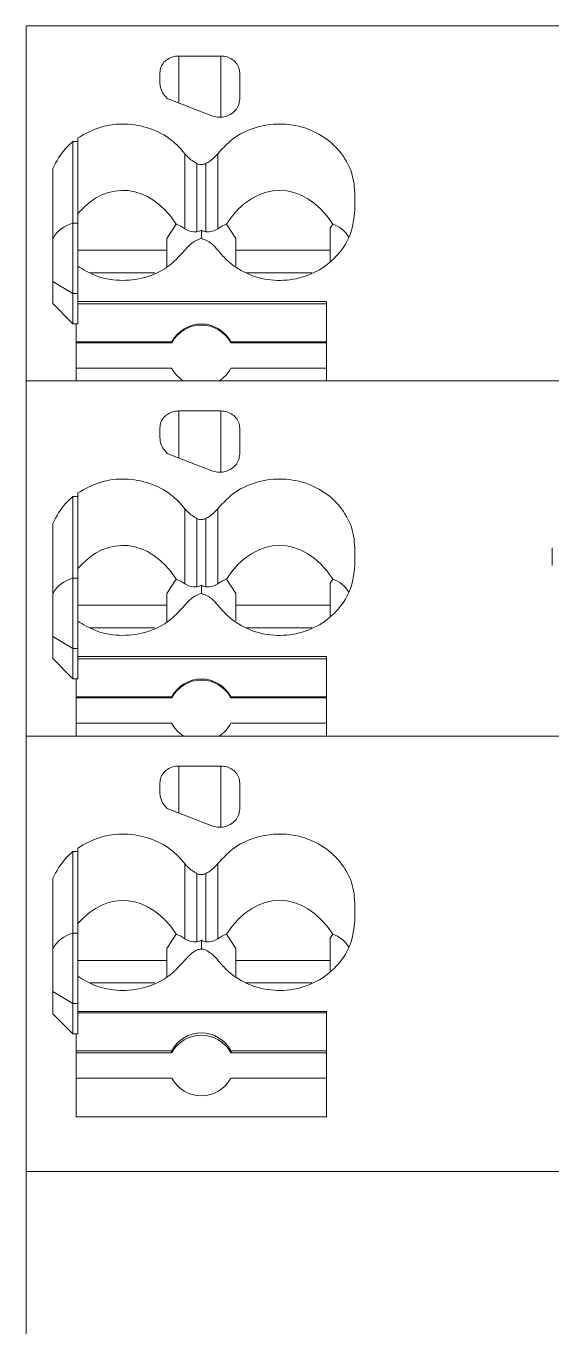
# Model space of a CAD drawing. Header units: millimetres. Extents: x 15 to 265, y 8 to 208.
# Drawn here: x 63.4 to 71.8, y 153.24 to 174 of the extents above; entities that cross this region are included whole.
import ezdxf

# ---------------------------------------------------------------- set-up
doc = ezdxf.new("R2010")
doc.units = ezdxf.units.MM

msp = doc.modelspace()

# ---------------------------------------------------------------- linework, layer by layer
at = {"color": 7, "linetype": 'Continuous', "lineweight": 15}
for p, q in [((85.105, 174.003), (63.405, 174.003)), ((63.405, 174.003), (63.405, 168.332)), ((66.516, 173.523), (65.843, 173.523)), ((65.542, 173.254), (65.542, 173.113)), ((66.817, 172.835), (66.817, 173.254)), ((66.373, 172.569), (65.658, 172.846)), ((64.23, 172.157), (64.23, 172.214)), ((64.23, 172.157), (64.155, 172.157)), ((64.155, 172.157), (64.155, 170.852)), ((64.23, 170.908), (64.23, 172.157)), ((65.942, 171.963), (65.942, 170.764)), ((66.468, 170.764), (66.468, 171.963)), ((66.134, 170.716), (66.134, 171.806)), ((66.276, 171.806), (66.276, 170.716)), ((63.833, 169.567), (63.833, 171.728)), ((68.655, 171.057), (68.655, 171.335)), ((64.155, 170.852), (64.23, 170.852)), ((64.155, 170.852), (64.155, 169.73)), ((64.23, 170.763), (64.23, 170.908)), ((64.23, 170.167), (64.23, 170.763)), ((65.803, 170.838), (65.655, 170.61)), ((66.205, 170.741), (66.205, 170.613)), ((66.606, 170.838), (66.755, 170.61)), ((68.26, 170.771), (68.303, 170.838)), ((68.26, 170.771), (68.26, 170.25)), ((65.655, 170.151), (65.655, 170.61)), ((66.755, 170.169), (66.755, 170.61)), ((65.655, 170.419), (64.23, 170.419)), ((66.755, 170.419), (68.26, 170.419)), ((64.23, 169.604), (64.23, 170.167)), ((63.833, 169.92), (64.155, 169.73)), ((65.463, 170.061), (64.428, 170.061)), ((67.967, 170.061), (66.915, 170.061)), ((64.155, 169.73), (64.23, 169.73)), ((64.155, 169.245), (63.833, 169.567)), ((64.23, 169.604), (68.205, 169.604)), ((64.23, 169.565), (64.23, 169.604)), ((64.23, 169.565), (64.23, 169.245)), ((64.23, 169.565), (68.205, 169.565)), ((68.205, 169.604), (68.205, 168.332)), ((64.155, 169.245), (64.205, 169.245)), ((64.205, 168.332), (64.205, 169.245)), ((64.205, 169.245), (64.23, 169.245)), ((64.205, 168.959), (65.731, 168.959)), ((64.205, 168.942), (65.731, 168.942)), ((65.731, 168.942), (65.731, 168.959)), ((66.679, 168.959), (66.679, 168.942)), ((66.679, 168.959), (68.205, 168.959)), ((66.679, 168.942), (68.205, 168.942)), ((65.731, 168.538), (64.205, 168.538)), ((68.205, 168.538), (66.679, 168.538)), ((85.105, 168.332), (63.405, 168.332)), ((63.405, 168.332), (63.405, 162.66)), ((66.516, 167.853), (65.843, 167.853)), ((65.542, 167.583), (65.542, 167.442)), ((66.817, 167.164), (66.817, 167.583)), ((66.373, 166.898), (65.658, 167.175)), ((64.23, 166.486), (64.155, 166.486)), ((64.155, 166.486), (64.155, 165.181)), ((64.23, 166.486), (64.23, 166.543)), ((64.23, 165.237), (64.23, 166.486)), ((65.942, 166.292), (65.942, 165.093)), ((66.468, 165.093), (66.468, 166.292)), ((63.833, 163.896), (63.833, 166.057)), ((66.134, 165.045), (66.134, 166.135)), ((66.276, 166.135), (66.276, 165.045)), ((68.655, 165.386), (68.655, 165.664)), ((71.805, 165.386), (71.805, 165.664)), ((64.155, 165.181), (64.23, 165.181)), ((64.155, 165.181), (64.155, 164.059)), ((64.23, 165.092), (64.23, 165.237)), ((65.803, 165.167), (65.655, 164.939)), ((66.606, 165.167), (66.755, 164.939)), ((68.26, 165.1), (68.303, 165.167)), ((64.23, 164.496), (64.23, 165.092)), ((65.655, 164.48), (65.655, 164.939)), ((66.205, 165.07), (66.205, 164.942)), ((66.755, 164.498), (66.755, 164.939)), ((68.26, 165.1), (68.26, 164.579)), ((65.655, 164.748), (64.23, 164.748)), ((66.755, 164.748), (68.26, 164.748)), ((64.23, 163.933), (64.23, 164.496)), ((65.463, 164.39), (64.428, 164.39)), ((67.967, 164.39), (66.915, 164.39)), ((63.833, 164.249), (64.155, 164.059)), ((64.155, 163.574), (63.833, 163.896)), ((64.155, 164.059), (64.23, 164.059)), ((64.23, 163.933), (68.205, 163.933)), ((64.23, 163.933), (64.23, 163.894)), ((64.23, 163.574), (64.23, 163.894)), ((64.23, 163.894), (68.205, 163.894)), ((68.205, 163.933), (68.205, 162.66)), ((64.155, 163.574), (64.205, 163.574)), ((64.205, 162.66), (64.205, 163.574)), ((64.23, 163.574), (64.205, 163.574)), ((64.205, 163.288), (65.731, 163.288)), ((64.205, 163.271), (65.731, 163.271)), ((65.731, 163.271), (65.731, 163.288)), ((66.679, 163.288), (66.679, 163.271)), ((66.679, 163.288), (68.205, 163.288)), ((66.679, 163.271), (68.205, 163.271)), ((65.731, 162.867), (64.205, 162.867)), ((68.205, 162.867), (66.679, 162.867)), ((85.105, 162.66), (63.405, 162.66)), ((63.405, 162.66), (63.405, 155.701)), ((66.516, 162.181), (65.843, 162.181)), ((65.542, 161.911), (65.542, 161.771)), ((66.817, 161.492), (66.817, 161.911)), ((66.373, 161.227), (65.658, 161.504)), ((64.23, 160.815), (64.155, 160.815)), ((64.155, 160.815), (64.155, 159.51)), ((64.23, 160.815), (64.23, 160.871)), ((64.23, 159.566), (64.23, 160.815)), ((65.942, 160.621), (65.942, 159.421)), ((66.468, 159.421), (66.468, 160.621)), ((63.833, 158.224), (63.833, 160.385)), ((66.134, 159.374), (66.134, 160.463)), ((66.276, 160.463), (66.276, 159.374)), ((68.655, 159.715), (68.655, 159.993)), ((64.155, 159.51), (64.23, 159.51)), ((64.155, 159.51), (64.155, 158.387)), ((64.23, 159.421), (64.23, 159.566)), ((65.803, 159.495), (65.655, 159.268)), ((66.606, 159.495), (66.755, 159.268)), ((68.26, 159.429), (68.303, 159.495)), ((64.23, 158.824), (64.23, 159.421)), ((66.205, 159.399), (66.205, 159.255)), ((68.26, 159.429), (68.26, 158.907)), ((65.655, 158.808), (65.655, 159.268)), ((66.755, 158.826), (66.755, 159.268)), ((65.655, 159.076), (64.23, 159.076)), ((66.755, 159.076), (68.26, 159.076)), ((64.23, 158.261), (64.23, 158.824)), ((65.463, 158.719), (64.428, 158.719)), ((67.967, 158.719), (66.915, 158.719)), ((63.833, 158.578), (64.155, 158.387)), ((64.155, 158.387), (64.23, 158.387)), ((64.23, 158.261), (68.205, 158.261)), ((64.23, 158.261), (64.23, 158.239)), ((68.205, 158.261), (68.205, 158.239)), ((64.155, 157.902), (63.833, 158.224)), ((64.23, 157.902), (64.23, 158.239)), ((64.23, 158.239), (68.205, 158.239)), ((68.205, 157.633), (68.205, 158.239)), ((64.155, 157.902), (64.205, 157.902)), ((64.205, 157.902), (64.205, 157.633)), ((64.205, 157.902), (64.205, 157.902)), ((64.23, 157.902), (64.205, 157.902)), ((64.205, 157.633), (64.205, 157.599)), ((64.205, 157.633), (65.731, 157.633)), ((65.731, 157.599), (65.731, 157.633)), ((66.679, 157.633), (66.679, 157.599)), ((66.679, 157.633), (68.205, 157.633)), ((68.205, 157.599), (68.205, 157.633)), ((64.205, 157.599), (64.205, 157.195)), ((64.205, 157.599), (65.731, 157.599)), ((66.679, 157.599), (68.205, 157.599)), ((68.205, 157.195), (68.205, 157.599)), ((64.205, 157.195), (64.205, 156.579)), ((65.731, 157.195), (64.205, 157.195)), ((68.205, 157.195), (66.679, 157.195)), ((68.205, 157.195), (68.205, 156.579)), ((68.205, 156.579), (64.205, 156.579)), ((63.405, 155.701), (85.105, 155.701)), ((63.405, 155.701), (63.405, 151.151))]:
    msp.add_line(p, q, dxfattribs=at)
at = {"color": 1, "linetype": 'Continuous', "lineweight": 15}
for p, q in [((65.843, 173.523), (65.843, 172.775)), ((66.516, 172.55), (66.516, 173.523)), ((65.843, 167.853), (65.843, 167.104)), ((66.516, 166.88), (66.516, 167.853)), ((65.843, 162.181), (65.843, 161.432)), ((66.516, 161.208), (66.516, 162.181))]:
    msp.add_line(p, q, dxfattribs=at)
at = {"color": 7, "linetype": 'Continuous', "lineweight": 15}
for centre, radius, start, end in [((66.205, 168.705), 0.537, 28.1734, 151.8266), ((66.205, 168.688), 0.537, 28.1734, 151.8266), ((66.183, 168.769), 0.508, 207.1347, 239.4565), ((66.226, 168.769), 0.508, 300.5435, 332.8653), ((66.205, 163.034), 0.537, 28.1734, 151.8266), ((66.205, 163.017), 0.537, 28.1734, 151.8266), ((66.183, 163.098), 0.508, 207.1361, 239.5701), ((66.226, 163.098), 0.508, 300.4299, 332.8639), ((66.205, 157.38), 0.537, 28.1734, 151.8266), ((66.205, 157.345), 0.537, 28.1734, 151.8266), ((66.205, 157.449), 0.537, 208.1734, 331.8266)]:
    msp.add_arc(centre, radius, start, end, dxfattribs=at)
for centre, major_axis, ratio, start_param, end_param in [((64.955, 169.538), (0, 1.839), 0.652704, 5.497787, 6.931905), ((67.455, 169.538), (0, 1.839), 0.652704, 5.497787, 7.068583), ((64.955, 169.538), (-0.999, 1.216), 0.546075, 6.028583, 6.506592), ((64.955, 169.538), (0.999, 1.216), 0.546075, 0.018367, 0.198932), ((66.394, 171.326), (0.458, 0.557), 0.546075, 3.15996, 3.632253), ((66.205, 170.882), (0.125, 0.152), 0.546075, 3.632253, 4.125923), ((66.205, 170.882), (-0.125, 0.152), 0.546075, 2.157264, 2.650931), ((66.015, 171.326), (-0.458, 0.557), 0.546075, 2.650931, 3.123225), ((67.455, 169.538), (-0.999, 1.216), 0.546075, 6.084254, 6.264818), ((67.455, 169.538), (0.999, 1.216), 0.546075, 6.096157, 6.482117), ((64.955, 163.867), (0, 1.839), 0.652704, 5.497787, 6.931905), ((67.455, 163.867), (0, 1.839), 0.652704, 5.497787, 7.068583), ((64.955, 163.867), (-0.999, 1.216), 0.546075, 6.028583, 6.506592), ((64.955, 163.867), (0.999, 1.216), 0.546075, 0.018367, 0.198932), ((67.455, 163.867), (-0.999, 1.216), 0.546075, 6.084254, 6.264818), ((67.455, 163.867), (0.999, 1.216), 0.546075, 6.096157, 6.482117), ((66.394, 165.655), (0.458, 0.557), 0.546075, 3.15996, 3.632253), ((66.205, 165.211), (0.125, 0.152), 0.546075, 3.632253, 4.125923), ((66.205, 165.211), (-0.125, 0.152), 0.546075, 2.157264, 2.650931), ((66.015, 165.655), (-0.458, 0.557), 0.546075, 2.650931, 3.123225), ((64.955, 158.195), (0, 1.839), 0.652704, 5.497787, 6.931905), ((67.455, 158.195), (0, 1.839), 0.652704, 5.497787, 7.068583), ((64.955, 158.195), (-0.999, 1.216), 0.546075, 6.028583, 6.506592), ((64.955, 158.195), (0.999, 1.216), 0.546075, 0.018367, 0.198932), ((67.455, 158.195), (-0.999, 1.216), 0.546075, 6.084254, 6.264818), ((67.455, 158.195), (0.999, 1.216), 0.546075, 6.096143, 6.482117), ((66.394, 159.983), (0.458, 0.557), 0.546075, 3.15996, 3.632253), ((66.205, 159.54), (0.125, 0.152), 0.546075, 3.632253, 4.125923), ((66.205, 159.54), (-0.125, 0.152), 0.546075, 2.157264, 2.650931), ((66.015, 159.983), (-0.458, 0.557), 0.546075, 2.650931, 3.123225), ((68.145, 146.674), (0.021, 34.573), 0.00164, 5.002958, 5.054144), ((64.265, 146.674), (-0.021, 34.573), 0.00164, 1.240027, 1.280227)]:
    msp.add_ellipse(centre, major_axis=major_axis, ratio=ratio, start_param=start_param, end_param=end_param, dxfattribs=at)
for points, knots in [([(65.542, 173.254), (65.546, 173.284), (65.552, 173.345), (65.604, 173.426), (65.681, 173.487), (65.765, 173.519), (65.821, 173.522), (65.843, 173.523)], [0, 0, 0, 0, 0.214728, 0.429455, 0.644187, 0.85889, 1, 1, 1, 1]), ([(66.516, 173.523), (66.55, 173.521), (66.618, 173.515), (66.708, 173.468), (66.776, 173.4), (66.812, 173.324), (66.816, 173.274), (66.817, 173.254)], [0, 0, 0, 0, 0.214637, 0.429273, 0.643941, 0.858655, 1, 1, 1, 1]), ([(65.658, 172.846), (65.631, 172.876), (65.577, 172.936), (65.547, 173.033), (65.543, 173.092), (65.542, 173.113)], [0, 0, 0, 0, 0.391605, 0.780902, 1, 1, 1, 1]), ([(66.817, 172.835), (66.814, 172.802), (66.807, 172.738), (66.752, 172.651), (66.671, 172.585), (66.57, 172.548), (66.465, 172.541), (66.402, 172.56), (66.373, 172.569)], [0, 0, 0, 0, 0.170744, 0.341489, 0.512237, 0.682989, 0.853737, 1, 1, 1, 1]), ([(64.23, 172.214), (64.345, 172.279), (64.576, 172.408), (64.986, 172.456), (65.386, 172.385), (65.721, 172.212), (65.874, 172.04), (65.942, 171.963)], [0, 0, 0, 0, 0.2084935, 0.4170033, 0.6251623, 0.83335, 1, 1, 1, 1]), ([(66.468, 171.963), (66.555, 172.058), (66.731, 172.247), (67.105, 172.41), (67.511, 172.456), (67.911, 172.377), (68.261, 172.181), (68.518, 171.89), (68.64, 171.59), (68.651, 171.401), (68.655, 171.335)], [0, 0, 0, 0, 0.133018, 0.266046, 0.398803, 0.531257, 0.663753, 0.796597, 0.92977, 1, 1, 1, 1]), ([(63.833, 171.728), (63.892, 171.841), (63.976, 172), (64.114, 172.122), (64.155, 172.157)], [0, 0, 0, 0, 0.705854, 1, 1, 1, 1]), ([(66.134, 171.806), (66.082, 171.837), (66.008, 171.881), (65.957, 171.945), (65.942, 171.963)], [0, 0, 0, 0, 0.71312, 1, 1, 1, 1]), ([(66.468, 171.963), (66.428, 171.919), (66.372, 171.857), (66.297, 171.817), (66.276, 171.806)], [0, 0, 0, 0, 0.713124, 1, 1, 1, 1]), ([(66.276, 171.806), (66.26, 171.8), (66.229, 171.788), (66.178, 171.788), (66.148, 171.8), (66.134, 171.806)], [0, 0, 0, 0, 0.34108, 0.682167, 1, 1, 1, 1]), ([(68.655, 171.057), (68.642, 170.932), (68.615, 170.682), (68.408, 170.347), (68.104, 170.091), (67.724, 169.945), (67.313, 169.924), (66.921, 170.033), (66.636, 170.219), (66.511, 170.371), (66.468, 170.423)], [0, 0, 0, 0, 0.132957, 0.265916, 0.398822, 0.531739, 0.664679, 0.797624, 0.930568, 1, 1, 1, 1]), ([(65.942, 170.423), (65.982, 170.468), (66.055, 170.55), (66.158, 170.593), (66.205, 170.613)], [0, 0, 0, 0, 0.54899, 1, 1, 1, 1]), ([(66.205, 170.613), (66.261, 170.588), (66.365, 170.543), (66.436, 170.46), (66.468, 170.423)], [0, 0, 0, 0, 0.548958, 1, 1, 1, 1]), ([(65.942, 170.423), (65.854, 170.326), (65.679, 170.133), (65.305, 169.966), (64.9, 169.919), (64.523, 169.991), (64.319, 170.113), (64.23, 170.167)], [0, 0, 0, 0, 0.208833, 0.417664, 0.626521, 0.835393, 1, 1, 1, 1]), ([(64.155, 169.73), (64.155, 169.676), (64.155, 169.544), (64.155, 169.379), (64.155, 169.294), (64.155, 169.245)], [0, 0, 0, 0, 0.223109, 0.543783, 1, 1, 1, 1]), ([(65.542, 167.583), (65.546, 167.613), (65.552, 167.674), (65.604, 167.755), (65.681, 167.816), (65.765, 167.848), (65.821, 167.851), (65.843, 167.853)], [0, 0, 0, 0, 0.214728, 0.429455, 0.644187, 0.85889, 1, 1, 1, 1]), ([(66.516, 167.853), (66.55, 167.85), (66.618, 167.844), (66.708, 167.797), (66.776, 167.729), (66.812, 167.653), (66.816, 167.603), (66.817, 167.583)], [0, 0, 0, 0, 0.214637, 0.429273, 0.643941, 0.858655, 1, 1, 1, 1]), ([(65.658, 167.175), (65.632, 167.205), (65.579, 167.263), (65.547, 167.359), (65.544, 167.419), (65.542, 167.442)], [0, 0, 0, 0, 0.383615, 0.765078, 1, 1, 1, 1]), ([(66.817, 167.164), (66.814, 167.131), (66.807, 167.067), (66.752, 166.98), (66.671, 166.914), (66.57, 166.877), (66.465, 166.87), (66.402, 166.89), (66.373, 166.898)], [0, 0, 0, 0, 0.170744, 0.341489, 0.512237, 0.682989, 0.853737, 1, 1, 1, 1]), ([(64.23, 166.543), (64.345, 166.608), (64.576, 166.737), (64.986, 166.785), (65.386, 166.714), (65.721, 166.541), (65.874, 166.369), (65.942, 166.292)], [0, 0, 0, 0, 0.2084935, 0.4170033, 0.6251623, 0.83335, 1, 1, 1, 1]), ([(66.468, 166.292), (66.555, 166.387), (66.731, 166.576), (67.105, 166.739), (67.511, 166.785), (67.911, 166.706), (68.261, 166.51), (68.518, 166.219), (68.64, 165.919), (68.651, 165.73), (68.655, 165.664)], [0, 0, 0, 0, 0.133018, 0.266046, 0.398803, 0.531257, 0.663753, 0.796597, 0.92977, 1, 1, 1, 1]), ([(63.833, 166.057), (63.892, 166.17), (63.976, 166.329), (64.114, 166.451), (64.155, 166.486)], [0, 0, 0, 0, 0.705854, 1, 1, 1, 1]), ([(66.134, 166.135), (66.082, 166.166), (66.008, 166.21), (65.957, 166.274), (65.942, 166.292)], [0, 0, 0, 0, 0.71312, 1, 1, 1, 1]), ([(66.468, 166.292), (66.428, 166.248), (66.372, 166.186), (66.297, 166.146), (66.276, 166.135)], [0, 0, 0, 0, 0.713124, 1, 1, 1, 1]), ([(66.276, 166.135), (66.26, 166.129), (66.229, 166.117), (66.178, 166.117), (66.148, 166.129), (66.134, 166.135)], [0, 0, 0, 0, 0.34108, 0.682167, 1, 1, 1, 1]), ([(68.655, 165.386), (68.642, 165.261), (68.615, 165.011), (68.408, 164.676), (68.104, 164.42), (67.724, 164.274), (67.313, 164.253), (66.921, 164.362), (66.636, 164.548), (66.511, 164.7), (66.468, 164.752)], [0, 0, 0, 0, 0.132957, 0.265916, 0.398822, 0.531739, 0.664679, 0.797624, 0.930568, 1, 1, 1, 1]), ([(65.942, 164.752), (65.982, 164.797), (66.055, 164.879), (66.158, 164.922), (66.205, 164.942)], [0, 0, 0, 0, 0.5489903, 1, 1, 1, 1]), ([(66.205, 164.942), (66.261, 164.917), (66.365, 164.872), (66.436, 164.789), (66.468, 164.752)], [0, 0, 0, 0, 0.548958, 1, 1, 1, 1]), ([(65.942, 164.752), (65.854, 164.655), (65.679, 164.462), (65.305, 164.295), (64.9, 164.248), (64.523, 164.32), (64.319, 164.442), (64.23, 164.496)], [0, 0, 0, 0, 0.2088326, 0.417664, 0.6265212, 0.8353927, 1, 1, 1, 1]), ([(64.155, 164.059), (64.155, 164.005), (64.155, 163.873), (64.155, 163.708), (64.155, 163.623), (64.155, 163.574)], [0, 0, 0, 0, 0.223109, 0.543783, 1, 1, 1, 1]), ([(65.542, 161.911), (65.546, 161.942), (65.552, 162.002), (65.604, 162.083), (65.681, 162.144), (65.765, 162.176), (65.821, 162.18), (65.843, 162.181)], [0, 0, 0, 0, 0.214728, 0.429455, 0.644187, 0.85889, 1, 1, 1, 1]), ([(66.516, 162.181), (66.55, 162.178), (66.618, 162.172), (66.708, 162.126), (66.776, 162.057), (66.812, 161.982), (66.816, 161.931), (66.817, 161.911)], [0, 0, 0, 0, 0.214637, 0.429274, 0.643941, 0.858656, 1, 1, 1, 1]), ([(65.658, 161.504), (65.631, 161.534), (65.577, 161.594), (65.547, 161.69), (65.543, 161.75), (65.542, 161.771)], [0, 0, 0, 0, 0.391605, 0.780902, 1, 1, 1, 1]), ([(66.817, 161.492), (66.814, 161.46), (66.807, 161.395), (66.752, 161.309), (66.671, 161.243), (66.57, 161.205), (66.465, 161.199), (66.402, 161.218), (66.373, 161.227)], [0, 0, 0, 0, 0.170744, 0.341489, 0.512237, 0.682989, 0.853737, 1, 1, 1, 1]), ([(64.23, 160.871), (64.345, 160.936), (64.576, 161.065), (64.986, 161.113), (65.386, 161.042), (65.721, 160.869), (65.874, 160.697), (65.942, 160.621)], [0, 0, 0, 0, 0.208494, 0.417004, 0.625163, 0.833351, 1, 1, 1, 1]), ([(66.468, 160.621), (66.555, 160.715), (66.731, 160.905), (67.105, 161.067), (67.511, 161.114), (67.911, 161.034), (68.261, 160.838), (68.518, 160.547), (68.64, 160.248), (68.651, 160.058), (68.655, 159.993)], [0, 0, 0, 0, 0.133018, 0.266046, 0.398803, 0.531257, 0.663754, 0.796597, 0.929771, 1, 1, 1, 1]), ([(63.833, 160.385), (63.892, 160.498), (63.976, 160.658), (64.114, 160.779), (64.155, 160.815)], [0, 0, 0, 0, 0.705854, 1, 1, 1, 1]), ([(66.134, 160.463), (66.082, 160.494), (66.008, 160.539), (65.957, 160.602), (65.942, 160.621)], [0, 0, 0, 0, 0.713121, 1, 1, 1, 1]), ([(66.468, 160.621), (66.428, 160.577), (66.372, 160.515), (66.297, 160.475), (66.276, 160.463)], [0, 0, 0, 0, 0.713124, 1, 1, 1, 1]), ([(66.276, 160.463), (66.26, 160.457), (66.229, 160.445), (66.178, 160.446), (66.148, 160.457), (66.134, 160.463)], [0, 0, 0, 0, 0.34108, 0.682168, 1, 1, 1, 1]), ([(68.655, 159.715), (68.642, 159.59), (68.615, 159.339), (68.408, 159.004), (68.104, 158.749), (67.724, 158.602), (67.313, 158.582), (66.921, 158.69), (66.636, 158.877), (66.511, 159.028), (66.468, 159.08)], [0, 0, 0, 0, 0.132957, 0.265916, 0.398822, 0.531739, 0.664678, 0.797624, 0.930568, 1, 1, 1, 1]), ([(65.942, 159.08), (65.854, 158.984), (65.679, 158.79), (65.305, 158.623), (64.9, 158.576), (64.523, 158.648), (64.319, 158.77), (64.23, 158.824)], [0, 0, 0, 0, 0.208833, 0.417664, 0.626521, 0.835393, 1, 1, 1, 1]), ([(65.942, 159.08), (65.982, 159.125), (66.037, 159.188), (66.112, 159.229), (66.134, 159.24)], [0, 0, 0, 0, 0.713541, 1, 1, 1, 1]), ([(66.134, 159.24), (66.149, 159.246), (66.181, 159.258), (66.232, 159.258), (66.261, 159.246), (66.276, 159.24)], [0, 0, 0, 0, 0.341547, 0.683094, 1, 1, 1, 1]), ([(66.276, 159.24), (66.328, 159.208), (66.401, 159.164), (66.453, 159.099), (66.468, 159.08)], [0, 0, 0, 0, 0.71354, 1, 1, 1, 1]), ([(64.155, 158.387), (64.155, 158.333), (64.155, 158.201), (64.155, 158.036), (64.155, 157.952), (64.155, 157.902)], [0, 0, 0, 0, 0.223109, 0.543783, 1, 1, 1, 1])]:
    msp.add_open_spline(points, degree=3, knots=knots, dxfattribs=at)

doc.saveas('drawing.dxf')
